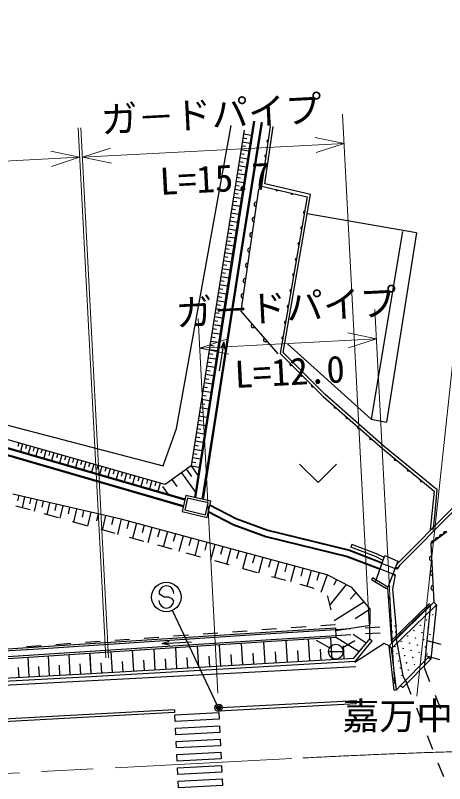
# Model space of a CAD drawing. Units: millimetres, scale not verified. Extents: x 40000 to 680000, y 20000 to 380000.
# Drawn here: x 337322 to 366436, y 299188 to 351289 of the extents above; entities that cross this region are included whole.
import ezdxf
from ezdxf.enums import TextEntityAlignment as Align

# ---------------------------------------------------------------- set-up
doc = ezdxf.new("R2010")
doc.units = ezdxf.units.MM
doc.header["$LTSCALE"] = 1000
doc.header["$PDMODE"] = 32
doc.header["$PDSIZE"] = 500
doc.linetypes.add('CHAIN', pattern=[18.5, 12, -1.5, 3.5, -1.5])
for name, color, linetype, lineweight in [('S-BGD', 7, 'Continuous', 25), ('S-BMK', 2, 'CHAIN', 13), ('S-STR-HTXT', 7, 'Continuous', 13), ('S-STR-STRC', 7, 'Continuous', 25)]:
    doc.layers.add(name, color=color, linetype=linetype, lineweight=lineweight)
doc.styles.add('@ＭＳ ゴシック', font='')
doc.styles.add('ＭＳ ゴシック', font='')
doc.styles.get('@ＭＳ ゴシック').set_extended_font_data('@MS Gothic')
doc.styles.get('ＭＳ ゴシック').set_extended_font_data('MS Gothic')

msp = doc.modelspace()

# ---------------------------------------------------------------- linework, layer by layer
at = {"layer": 'S-BGD'}
for p, q in [((353474, 344123), (351964, 334593)), ((353548, 344111), (352039, 334581)), ((353992, 344041), (352483, 334511)), ((354066, 344029), (352557, 334499)), ((348247, 323268), (351954, 343831)), ((352834, 343504), (350746, 330330)), ((354614, 343777), (354006, 339717)), ((354231, 339870), (354812, 343747)), ((352752, 342984), (353016, 342942)), ((352794, 343251), (353323, 343168)), ((352667, 342450), (352932, 342408)), ((352710, 342717), (353238, 342633)), ((352582, 341915), (352847, 341873)), ((352625, 342182), (353154, 342099)), ((352498, 341380), (352762, 341338)), ((352540, 341647), (353069, 341564)), ((352413, 340844), (352678, 340802)), ((352455, 341112), (352985, 341028)), ((352328, 340308), (352593, 340266)), ((352370, 340576), (352900, 340492)), ((352243, 339772), (352508, 339730)), ((352285, 340040), (352816, 339956)), ((354006, 339717), (357113, 338984)), ((357342, 339136), (354231, 339870)), ((352158, 339236), (352423, 339193)), ((352200, 339504), (352731, 339420)), ((353821, 339504), (352625, 331224)), ((352073, 338699), (352338, 338656)), ((352115, 338967), (352646, 338883)), ((357113, 338984), (355277, 328351)), ((355492, 328419), (357342, 339136)), ((351988, 338161), (352253, 338119)), ((352030, 338430), (352562, 338346)), ((351902, 337624), (352168, 337581)), ((351945, 337893), (352477, 337808)), ((364523, 336541), (357115, 337820)), ((351860, 337355), (352392, 337270)), ((351774, 336817), (352307, 336732)), ((351817, 337086), (352083, 337043)), ((363588, 336635), (361454, 323900)), ((351689, 336278), (352222, 336194)), ((351732, 336547), (351998, 336505)), ((364523, 336541), (362492, 323694)), ((351604, 335739), (352137, 335655)), ((351646, 336009), (351913, 335966)), ((351518, 335200), (352052, 335115)), ((351561, 335469), (351828, 335427)), ((351964, 334593), (350275, 323812)), ((352039, 334581), (350349, 323800)), ((352483, 334511), (350794, 323731)), ((352557, 334499), (350868, 323719)), ((351433, 334660), (351967, 334576)), ((351475, 334930), (351742, 334888)), ((351347, 334120), (351881, 334035)), ((351390, 334390), (351657, 334348)), ((351261, 333580), (351796, 333495)), ((351304, 333850), (351572, 333808)), ((351176, 333039), (351711, 332954)), ((351219, 333310), (351486, 333267)), ((351090, 332498), (351625, 332413)), ((351133, 332769), (351401, 332726)), ((351004, 331957), (351540, 331872)), ((351047, 332227), (351315, 332185)), ((350918, 331415), (351455, 331330)), ((350961, 331686), (351229, 331643)), ((350832, 330873), (351369, 330788)), ((350875, 331144), (351144, 331101)), ((352625, 331224), (355134, 328334)), ((350746, 330330), (349242, 320729)), ((350746, 330330), (351283, 330246)), ((350746, 330330), (351283, 330245)), ((350789, 330602), (351058, 330559)), ((350702, 330048), (350971, 330006)), ((350614, 329485), (350883, 329443)), ((350658, 329767), (351195, 329682)), ((350526, 328921), (350794, 328879)), ((350570, 329203), (351107, 329119)), ((351453, 329157), (351137, 327182)), ((351453, 329157), (351249, 328700)), ((351453, 329157), (351504, 328659)), ((355780, 329011), (361454, 323900)), ((350437, 328357), (350706, 328315)), ((350481, 328639), (351019, 328555)), ((355277, 328351), (358206, 325435)), ((358343, 325581), (355492, 328419)), ((350349, 327793), (350618, 327751)), ((350393, 328075), (350931, 327991)), ((350260, 327229), (350529, 327187)), ((350305, 327511), (350842, 327427)), ((350216, 326947), (350754, 326862)), ((350128, 326382), (350666, 326298)), ((350172, 326664), (350441, 326622)), ((350039, 325817), (350578, 325733)), ((350084, 326100), (350353, 326058)), ((349951, 325253), (350489, 325168)), ((349995, 325535), (350264, 325493)), ((358206, 325435), (362212, 321906)), ((362342, 322059), (358343, 325581)), ((331054, 325002), (347351, 320744)), ((349862, 324688), (350401, 324603)), ((349907, 324970), (350176, 324928)), ((347480, 319480), (329500, 324589)), ((349774, 324123), (350313, 324038)), ((349818, 324405), (350087, 324363)), ((350275, 323812), (349463, 318599)), ((350349, 323800), (349536, 318582)), ((349685, 323558), (350224, 323473)), ((349730, 323840), (349999, 323798)), ((350794, 323731), (349976, 318479)), ((350868, 323719), (350049, 318462)), ((361454, 323900), (362492, 323694)), ((347351, 320744), (348247, 323268)), ((349641, 323275), (349910, 323233)), ((348817, 318412), (334445, 322584)), ((348830, 318470), (334462, 322642)), ((349552, 322709), (349822, 322667)), ((349597, 322992), (350136, 322908)), ((348712, 317963), (334318, 322142)), ((348726, 318022), (334335, 322200)), ((337553, 322301), (337480, 322044)), ((337814, 322226), (337667, 321711)), ((338076, 322152), (338003, 321894)), ((338338, 322077), (338191, 321559)), ((338602, 322003), (338528, 321743)), ((349464, 322144), (349733, 322102)), ((349508, 322427), (350047, 322342)), ((365933, 319109), (362342, 322059)), ((338866, 321928), (338717, 321407)), ((339131, 321852), (339056, 321591)), ((339396, 321777), (339247, 321253)), ((339663, 321701), (339588, 321438)), ((339929, 321625), (339780, 321098)), ((340198, 321549), (340122, 321285)), ((340466, 321473), (340315, 320943)), ((349375, 321578), (349645, 321536)), ((349419, 321861), (349959, 321777)), ((362212, 321906), (365723, 319022)), ((340735, 321396), (340660, 321130)), ((341005, 321320), (340854, 320786)), ((341276, 321242), (341201, 320975)), ((341548, 321165), (341395, 320629)), ((341821, 321088), (341744, 320819)), ((342093, 321010), (341940, 320471)), ((349287, 321012), (349556, 320970)), ((349331, 321295), (349870, 321211)), ((342368, 320932), (342291, 320662)), ((342642, 320854), (342488, 320312)), ((342918, 320776), (342841, 320504)), ((343194, 320698), (343039, 320152)), ((343471, 320619), (343394, 320345)), ((343749, 320540), (343593, 319991)), ((344028, 320461), (343950, 320185)), ((349242, 320729), (347480, 319480)), ((348920, 320501), (349264, 320015)), ((349242, 320729), (349695, 320090)), ((349242, 320729), (349782, 320645)), ((356598, 320855), (357848, 319605)), ((359098, 320855), (357848, 319605)), ((344307, 320381), (344150, 319829)), ((344588, 320302), (344509, 320025)), ((344868, 320222), (344711, 319666)), ((345151, 320142), (345071, 319863)), ((345433, 320061), (345274, 319503)), ((345717, 319981), (345637, 319701)), ((348597, 320272), (349521, 318968)), ((346001, 319900), (345841, 319338)), ((346286, 319819), (346206, 319537)), ((346571, 319738), (346411, 319173)), ((346859, 319656), (346778, 319373)), ((347146, 319575), (346984, 319006)), ((347945, 319811), (348272, 319349)), ((347293, 319349), (347679, 318805)), ((365723, 319022), (365448, 316394)), ((365761, 317327), (365933, 319109)), ((344495, 317129), (337156, 318809)), ((337553, 318719), (337471, 318359)), ((337950, 318628), (337781, 317890)), ((338363, 318533), (338277, 318155)), ((338776, 318439), (338599, 317663)), ((339206, 318340), (339115, 317942)), ((348892, 318733), (348635, 317636)), ((349004, 318553), (348816, 317748)), ((350579, 318338), (348892, 318733)), ((350399, 318227), (349004, 318553)), ((350323, 317242), (350579, 318338)), ((338316, 317745), (337352, 318011)), ((339636, 318242), (339449, 317427)), ((340084, 318139), (339988, 317721)), ((340531, 318037), (340335, 317181)), ((340997, 317930), (340896, 317491)), ((341463, 317824), (341257, 316925)), ((350211, 317422), (350399, 318227)), ((352287, 317124), (350511, 318046)), ((352307, 317169), (350522, 318096)), ((363189, 314071), (367073, 317977)), ((340244, 317213), (339280, 317479)), ((341948, 317713), (341842, 317252)), ((342433, 317602), (342217, 316658)), ((342938, 317486), (342827, 317003)), ((343443, 317370), (343216, 316381)), ((348635, 317636), (350323, 317242)), ((348816, 317748), (350211, 317422)), ((352105, 316711), (350405, 317594)), ((352125, 316757), (350417, 317644)), ((363379, 313979), (367175, 317796)), ((365647, 316370), (365761, 317327)), ((342172, 316681), (341208, 316947)), ((343969, 317250), (343853, 316743)), ((344495, 317129), (344258, 316092)), ((358476, 313356), (344495, 317129)), ((345016, 316989), (344877, 316474)), ((345536, 316848), (345257, 315814)), ((354439, 316336), (352287, 317124)), ((354453, 316384), (352307, 317169)), ((344100, 316149), (343136, 316415)), ((346060, 316707), (345920, 316188)), ((346584, 316565), (346303, 315524)), ((347112, 316423), (346971, 315900)), ((347640, 316280), (347357, 315231)), ((354307, 315905), (352105, 316711)), ((354322, 315953), (352125, 316757)), ((359983, 314971), (354439, 316336)), ((359998, 315019), (354453, 316384)), ((366584, 316256), (365500, 315451)), ((346028, 315617), (345064, 315883)), ((348172, 316137), (348030, 315610)), ((348704, 315993), (348418, 314936)), ((349239, 315849), (349096, 315319)), ((359849, 314541), (354307, 315905)), ((359864, 314589), (354322, 315953)), ((347956, 315085), (346992, 315351)), ((349774, 315704), (349488, 314643)), ((350312, 315559), (350169, 315028)), ((350850, 315414), (350562, 314349)), ((351389, 315268), (351245, 314735)), ((360146, 315413), (360076, 315226)), ((361740, 314599), (360076, 315226)), ((361822, 314781), (360146, 315413)), ((365500, 315451), (365708, 311484)), ((349884, 314553), (348920, 314819)), ((351929, 315123), (351641, 314054)), ((352470, 314977), (352326, 314442)), ((353011, 314831), (352722, 313758)), ((362192, 314125), (359983, 314971)), ((362209, 314172), (359998, 315019)), ((362328, 314514), (361822, 314781)), ((351812, 314021), (350848, 314287)), ((353554, 314684), (353409, 314147)), ((354097, 314537), (353807, 313462)), ((354642, 314390), (354497, 313852)), ((355187, 314243), (354896, 313164)), ((362043, 313700), (359849, 314541)), ((362060, 313747), (359864, 314589)), ((362261, 314323), (361740, 314599)), ((361751, 312863), (362376, 314650)), ((362376, 314650), (363273, 314286)), ((363273, 314286), (362579, 312518)), ((353740, 313489), (352776, 313755)), ((355733, 314096), (355587, 313555)), ((356280, 313948), (355988, 312866)), ((356828, 313800), (356682, 313258)), ((357376, 313652), (357083, 312566)), ((362060, 313747), (362931, 313414)), ((362192, 314125), (363077, 313786)), ((363227, 313729), (363077, 313786)), ((363245, 313775), (363095, 313833)), ((363253, 313800), (363111, 313874)), ((363244, 314031), (363185, 314062)), ((363379, 313979), (363227, 313729)), ((355668, 312957), (354704, 313223)), ((357926, 313504), (357779, 312960)), ((358476, 313356), (358030, 312153)), ((360149, 312500), (358476, 313356)), ((361545, 313140), (361468, 313011)), ((362579, 312518), (361545, 313140)), ((363084, 313355), (362900, 312366)), ((363066, 313308), (362912, 313367)), ((363084, 313355), (362931, 313414)), ((357451, 312466), (356632, 312692)), ((359759, 312699), (358664, 311326)), ((359100, 313036), (358915, 312649)), ((362501, 312389), (361468, 313011)), ((357583, 312394), (357451, 312466)), ((360447, 312152), (360034, 311701)), ((361388, 311051), (360149, 312500)), ((362579, 312518), (362515, 312381)), ((362846, 308691), (362579, 312518)), ((362900, 312366), (363124, 309891)), ((358523, 311887), (358463, 311919)), ((358751, 310983), (358523, 311887)), ((360998, 311507), (358943, 310222)), ((361368, 309005), (361388, 311051)), ((362668, 308538), (365708, 311484)), ((365882, 311305), (362842, 308359)), ((362846, 308908), (365400, 311403)), ((362916, 308836), (365470, 311331)), ((365467, 311330), (365043, 307081)), ((365882, 311305), (365490, 307631)), ((365708, 311484), (365882, 311305)), ((361388, 311016), (360371, 310359)), ((359002, 309988), (358996, 310013)), ((352047, 309489), (353044, 309561)), ((354042, 309632), (355039, 309704)), ((354281, 309468), (359046, 309764)), ((354289, 309343), (359054, 309640)), ((356037, 309775), (357034, 309847)), ((358031, 309918), (359002, 309988)), ((359086, 309116), (359046, 309764)), ((359054, 309640), (360052, 309701)), ((361377, 309917), (359059, 309547)), ((361050, 309763), (362048, 309824)), ((363046, 309886), (363124, 309891)), ((363071, 309486), (363149, 309491)), ((363124, 309891), (363149, 309491)), ((363124, 309891), (363149, 309491)), ((363149, 309491), (363147, 309003)), ((338530, 308441), (354281, 309468)), ((338537, 308316), (354289, 309343)), ((344067, 308917), (345065, 308989)), ((346062, 309060), (347060, 309132)), ((348057, 309203), (349054, 309275)), ((350052, 309346), (351049, 309418)), ((354314, 308944), (359079, 309240)), ((354322, 308819), (359086, 309116)), ((357289, 307518), (357202, 308998)), ((358813, 307607), (358725, 309093)), ((360640, 308122), (359028, 309112)), ((359079, 309240), (360077, 309302)), ((361121, 308705), (360235, 309312)), ((360287, 307693), (361368, 309005)), ((361075, 309363), (362073, 309425)), ((361368, 309005), (361522, 308878)), ((363147, 309003), (363607, 306497)), ((327619, 307766), (338530, 308441)), ((338083, 308489), (339080, 308560)), ((338563, 307917), (354314, 308944)), ((338571, 307792), (354322, 308819)), ((340077, 308631), (341075, 308703)), ((342072, 308774), (343070, 308846)), ((347276, 308692), (347750, 308849)), ((347276, 308692), (349272, 308807)), ((347276, 308692), (347765, 308591)), ((349763, 307077), (349679, 308516)), ((351251, 307164), (351166, 308613)), ((352750, 307252), (352664, 308711)), ((354257, 307340), (354171, 308809)), ((355770, 307429), (355684, 308904)), ((358622, 308388), (357756, 308888)), ((359488, 308388), (360354, 308888)), ((359629, 307655), (359577, 308534)), ((362330, 308696), (360338, 307412)), ((360385, 307499), (361522, 308878)), ((362668, 308538), (362330, 308696)), ((363022, 305533), (362668, 308538)), ((362668, 308538), (362842, 308359)), ((365225, 308900), (366189, 308636)), ((327627, 307642), (338537, 308316)), ((327652, 307242), (338563, 307917)), ((341047, 306574), (340973, 307949)), ((342463, 306649), (342381, 308041)), ((342463, 306649), (342388, 308041)), ((343904, 306734), (343822, 308134)), ((345355, 306819), (345272, 308229)), ((346814, 306904), (346731, 308324)), ((348284, 306990), (348200, 308420)), ((352000, 307208), (351958, 307935)), ((353503, 307296), (353461, 308028)), ((355014, 307385), (354971, 308121)), ((356529, 307473), (356486, 308212)), ((358051, 307562), (358007, 308304)), ((358555, 308138), (359555, 308138)), ((363170, 305551), (362840, 308361)), ((364873, 307929), (364858, 307967)), ((327660, 307118), (338571, 307792)), ((338262, 306425), (338191, 307769)), ((339646, 306499), (339574, 307857)), ((342463, 306649), (360287, 307693)), ((342474, 306450), (360385, 307499)), ((344629, 306776), (344588, 307479)), ((346084, 306862), (346043, 307569)), ((347549, 306947), (347507, 307660)), ((349023, 307034), (348981, 307751)), ((350507, 307121), (350465, 307843)), ((363450, 305839), (365347, 307771)), ((365490, 307631), (363593, 305699)), ((365123, 307883), (366083, 307604)), ((365347, 307771), (365490, 307631)), ((303482, 304151), (360405, 307121)), ((337578, 306388), (337542, 307057)), ((338954, 306462), (338918, 307137)), ((340347, 306536), (340310, 307220)), ((341755, 306612), (341718, 307303)), ((343183, 306692), (343142, 307390)), ((365053, 307055), (365420, 306125)), ((323800, 305650), (342463, 306649)), ((323810, 305451), (342474, 306450)), ((363786, 306180), (363607, 306497)), ((363450, 305839), (363170, 305551)), ((363450, 305839), (363593, 305699)), ((363786, 306180), (364152, 305250)), ((363022, 305533), (363170, 305551)), ((351255, 304341), (360432, 304820)), ((360432, 304820), (360443, 304620)), ((365787, 305194), (366153, 304264)), ((351116, 304133), (360443, 304620)), ((364519, 304320), (364886, 303389)), ((348108, 304203), (335220, 303499)), ((348118, 304023), (335230, 303320)), ((348108, 304203), (348118, 304023)), ((351116, 304133), (351113, 304183)), ((365252, 302459), (365619, 301528)), ((365985, 300598), (366352, 299668))]:
    msp.add_line(p, q, dxfattribs=at)
for points in [[(348150, 303403), (348127, 303852), (351123, 304008), (351146, 303559)], [(348197, 302504), (348174, 302953), (351169, 303110), (351193, 302660)], [(348244, 301605), (348220, 302055), (351216, 302211), (351240, 301761)], [(348291, 300706), (348267, 301156), (351263, 301312), (351287, 300863)], [(348338, 299808), (348314, 300257), (351310, 300413), (351334, 299964)], [(348385, 298909), (348361, 299358), (351357, 299515), (351381, 299065)]]:
    msp.add_lwpolyline(points, close=True, dxfattribs=at)
for centre, radius in [((365635, 310641), 12.5), ((365207, 310281), 12.5), ((364353, 309560), 12.5), ((364780, 309920), 12.5), ((365325, 309795), 12.5), ((363925, 309200), 12.5), ((364470, 309074), 12.5), ((364897, 309434), 12.5), ((365015, 308948), 12.5), ((365442, 309309), 12.5), ((359055, 308138), 500), ((363070, 308479), 12.5), ((363498, 308839), 12.5), ((364042, 308714), 12.5), ((364587, 308588), 12.5), ((365132, 308462), 12.5), ((363188, 307993), 12.5), ((363615, 308353), 12.5), ((364160, 308228), 12.5), ((364704, 308102), 12.5), ((365249, 307976), 12.5), ((363305, 307507), 12.5), ((363732, 307867), 12.5), ((364277, 307742), 12.5), ((364822, 307616), 12.5), ((363422, 307021), 12.5), ((363850, 307381), 12.5), ((363967, 306895), 12.5), ((364394, 307256), 12.5), ((363540, 306535), 12.5)]:
    msp.add_circle(centre, radius, dxfattribs=at)
for centre, radius, start, end in [((354462, 342762), 75, 81.4849, 261.4849), ((354310, 341747), 75, 81.4844, 261.4853), ((354158, 340732), 75, 81.4849, 261.4849), ((355042, 339473), 75, 166.7234, 346.7229), ((356077, 339228), 75, 166.7232, 346.7231), ((353672, 338469), 150, 81.7819, 261.7812), ((356929, 337921), 75, 80.2048, 260.2048), ((353522, 337434), 150, 81.7819, 261.7812), ((356746, 336857), 75, 80.2052, 260.2044), ((353373, 336399), 150, 81.7811, 261.782), ((356562, 335794), 75, 80.204, 260.2056), ((353223, 335364), 150, 81.7819, 261.7812), ((356379, 334731), 75, 80.2048, 260.2048), ((353074, 334329), 150, 81.7816, 261.7816), ((356195, 333667), 75, 80.2048, 260.2048), ((352924, 333294), 150, 81.7819, 261.7812), ((352775, 332259), 150, 81.7819, 261.7812), ((356012, 332604), 75, 80.2048, 260.2048), ((355828, 331541), 75, 80.2048, 260.2048), ((353461, 330261), 150, 130.9663, 310.9648), ((355644, 330477), 75, 80.2048, 260.2048), ((354298, 329298), 150, 130.9663, 310.9648), ((355461, 329414), 75, 80.2048, 260.2048), ((356010, 327622), 75, 135.1296, 315.1307), ((356742, 326893), 75, 135.1294, 315.1309), ((357474, 326164), 75, 135.1296, 315.1307), ((359008, 324729), 75, 138.6282, 318.6282), ((359809, 324023), 75, 138.6282, 318.6282), ((360610, 323318), 75, 138.6282, 318.6282), ((361411, 322612), 75, 138.6282, 318.6282), ((363090, 321185), 75, 140.5984, 320.5984), ((363968, 320464), 75, 140.5984, 320.5984), ((364846, 319743), 75, 140.5984, 320.5984), ((366504, 316081), 192, 65.3059, 187.862), ((365961, 315679), 192, 65.3059, 187.862), ((366233, 315880), 192, 65.3059, 187.862), ((365690, 315477), 192, 65.3059, 187.862), ((365552, 314459), 150, 93.0126, 273.0126), ((365604, 313468), 150, 93.0126, 273.0126), ((365656, 312476), 150, 93.0126, 273.0126), ((362632, 311752), 100, 273.9869, 93.9869), ((362685, 310987), 100, 273.9869, 93.9869), ((362739, 310221), 100, 273.9862, 93.9876), ((362792, 309456), 100, 273.9862, 93.9876)]:
    msp.add_arc(centre, radius, start, end, dxfattribs=at)
at = {"layer": 'S-BMK'}
msp.add_line((270193, 296406), (356825, 300926), dxfattribs=at)
msp.add_arc((382879, -198394), 500000, 91.64046, 92.98695, dxfattribs=at)
at = {"layer": 'S-STR-HTXT'}
for p, q in [((369505, 351289), (364545, 305111)), ((361316, 310004), (359511, 344596)), ((343448, 307709), (341572, 343660)), ((343648, 307719), (341772, 343670)), ((359615, 342599), (357659, 343015)), ((341876, 341673), (359615, 342599)), ((357713, 341981), (359615, 342599)), ((341676, 341663), (339720, 342079)), ((343778, 342291), (341876, 341673)), ((309620, 339990), (341676, 341663)), ((339774, 341045), (341676, 341663)), ((341876, 341673), (343832, 341257)), ((363037, 305957), (361712, 331351)), ((351054, 305332), (349728, 330726)), ((349833, 328729), (361816, 329354)), ((351735, 329346), (349833, 328729)), ((361816, 329354), (359860, 329770)), ((359914, 328736), (361816, 329354)), ((349833, 328729), (351789, 328312))]:
    msp.add_line(p, q, dxfattribs=at)
at = {"layer": 'S-STR-STRC'}
for p, q in [((347165, 311981), (347066, 312099)), ((347410, 311841), (347165, 311981)), ((347711, 311839), (347410, 311841)), ((347956, 311727), (347711, 311839)), ((348062, 311591), (347956, 311727)), ((351042, 304469), (347988, 310936))]:
    msp.add_line(p, q, dxfattribs=at)
for centre, radius in [((347561, 311840), 1000), ((351106, 304333), 150), ((351106, 304333), 120), ((351106, 304333), 90), ((351106, 304333), 60), ((351106, 304333), 30)]:
    msp.add_circle(centre, radius, dxfattribs=at)
for centre, start, end in [((347566, 312095), 359.5549, 179.5549), ((347562, 311595), 179.5549, 359.5549)]:
    msp.add_arc(centre, 500, start, end, dxfattribs=at)
msp.add_point((351106, 304333), dxfattribs=at)

# ---------------------------------------------------------------- texts
at = {"layer": 'S-BGD', "style": 'ＭＳ ゴシック'}
msp.add_text('嘉万中市橋', height=1833, dxfattribs=at).set_placement((365760, 303784), align=Align.MIDDLE_CENTER)
at = {"layer": 'S-STR-HTXT', "style": 'ＭＳ ゴシック'}
for p in [(350693, 343134), (355772, 330040)]:
    msp.add_text('ガ－ドパイプ', height=1833, rotation=2.987, dxfattribs=at).set_placement(p, align=Align.BOTTOM_CENTER)
at = {"layer": 'S-STR-HTXT', "style": '@ＭＳ ゴシック'}
for s, p in [('L=15.7', (350797, 341137)), ('L=12.0', (355877, 328043))]:
    msp.add_text(s, height=1833, rotation=2.987, dxfattribs=at).set_placement(p, align=Align.TOP_CENTER)

doc.saveas('drawing.dxf')
